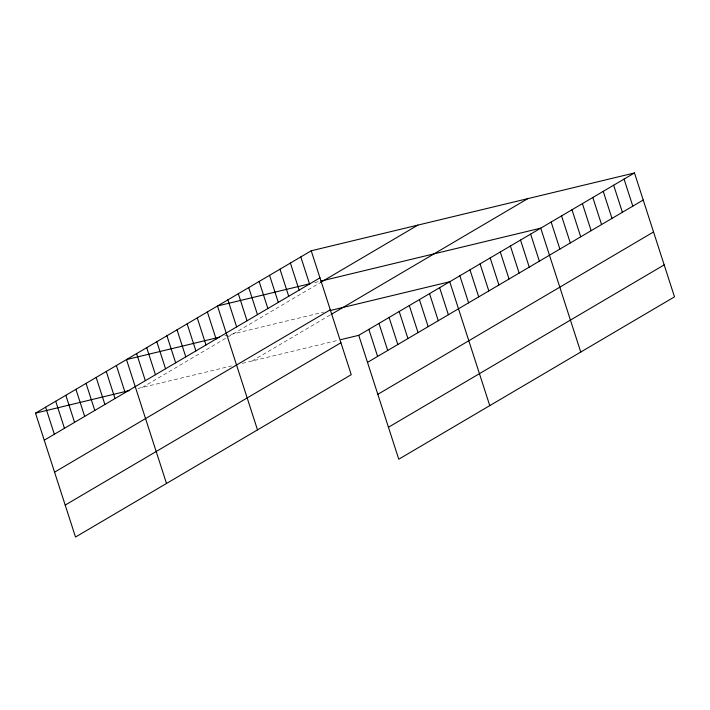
<?xml version="1.0" encoding="UTF-8"?>
<svg xmlns="http://www.w3.org/2000/svg" width="710" height="710" viewBox="0 0 710 710"><rect width="100%" height="100%" fill="white"/><g stroke="black" fill="none" stroke-linecap="round" stroke-linejoin="round"><path stroke-width="0.53" stroke-dasharray="3.55 2.66" d="M142.177 387.465L319.562 283.015M252.085 360.999L330.203 315M314.743 282.571L319.97 281.311M224.795 335.901L323.68 312.089M137.988 388.468L231.611 365.925M242.385 363.334L337.836 340.347"/><path stroke-width="1.06" d="M311.228 250.79L351.246 374.685L75.517 537.044L35.5 413.149L311.228 250.79L634.483 172.956L674.5 296.851L398.771 459.21L358.754 335.315L634.483 172.956M44.242 440.209L319.97 277.85M320.476 282.473L417.897 225.105M54.563 472.168L330.292 309.808M331.126 314.459L527.805 198.64M65.196 505.094L340.924 342.726M367.496 362.375L643.224 200.016M377.818 394.334L653.546 231.975M388.45 427.251L664.178 264.892M310.554 283.583L217.482 305.992L257.499 429.887M321.018 281.062L540.736 228.158L580.753 352.053M219.567 337.161L126.487 359.571L166.504 483.466M330.141 310.536L449.749 281.737L489.767 405.632M35.5 413.149L129.628 390.482M340.977 339.593L358.754 335.315M624.063 179.089L632.805 206.148M613.653 185.221L622.395 212.281M603.234 191.354L611.976 218.414M592.814 197.487L601.556 224.546M582.404 203.619L591.137 230.679M571.985 209.752L580.727 236.82M561.566 215.893L570.308 242.953M551.155 222.026L559.888 249.086M530.627 234.114L539.369 261.173M520.519 240.06L529.252 267.12M510.401 246.015L519.143 273.075M500.293 251.97L509.034 279.03M490.184 257.925L498.926 284.985M480.075 263.871L488.817 290.94M469.967 269.827L478.709 296.886M459.858 275.782L468.6 302.842M439.632 287.692L448.374 314.752M429.523 293.638L438.265 320.707M419.415 299.593L428.157 326.653M409.306 305.548L418.048 332.608M399.197 311.504L407.939 338.563M389.089 317.459L397.822 344.519M378.971 323.405L387.713 350.465M368.863 329.36L377.605 356.42M300.809 256.922L309.551 283.982M290.39 263.055L299.132 290.115M279.98 269.188L288.721 296.248M269.56 275.32L278.302 302.389M259.141 281.462L267.883 308.522M248.731 287.594L257.473 314.654M238.311 293.727L247.053 320.787M227.892 299.86L236.634 326.919M207.373 311.947L216.106 339.007M197.256 317.902L205.998 344.962M187.147 323.849L195.889 350.909M177.038 329.804L185.78 356.864M166.93 335.759L175.672 362.819M156.821 341.714L165.563 368.774M146.713 347.66L155.454 374.729M136.604 353.615L145.337 380.675M116.378 365.526L125.12 392.586M106.269 371.481L115.011 398.541M96.161 377.427L104.903 404.496M86.052 383.382L94.794 410.442M75.943 389.337L84.676 416.397M65.826 395.292L74.568 422.352M55.717 401.248L64.459 428.308M45.609 407.194L54.35 434.254"/></g></svg>
